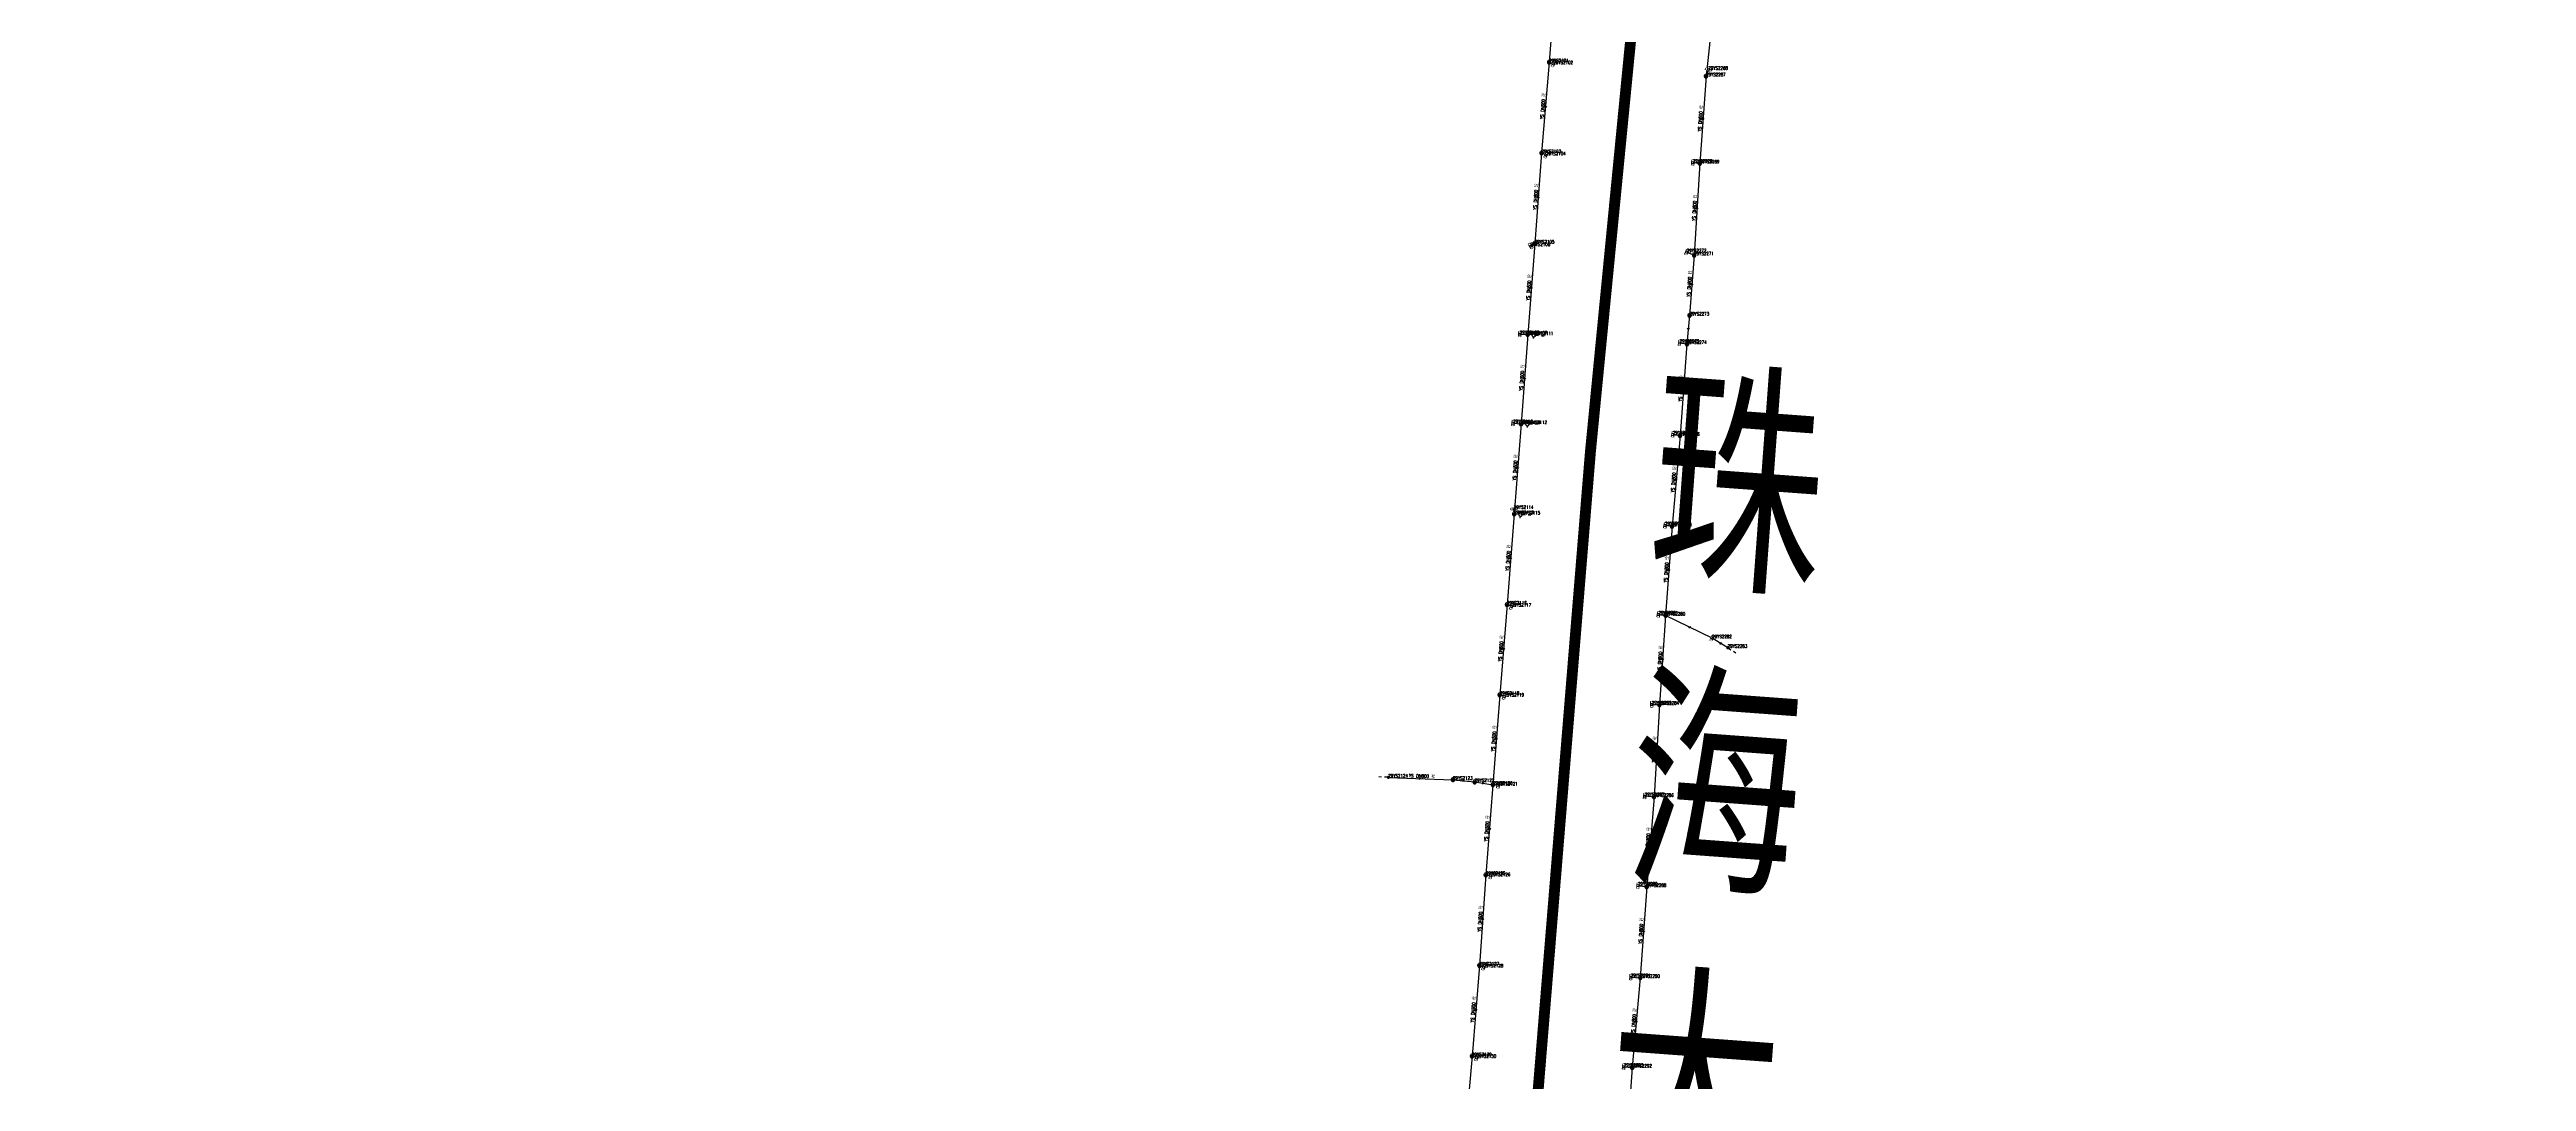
# Model space of a CAD drawing. Extents: x 78813 to 99477, y 2421021 to 2448125.
# Drawn here: x 83048 to 83732, y 2433437 to 2433722 of the extents above; entities that cross this region are included whole.
import ezdxf
from ezdxf.enums import TextEntityAlignment as Align

# ---------------------------------------------------------------- set-up
doc = ezdxf.new("R2010")
doc.units = 0
doc.set_wipeout_variables(frame=1)
doc.layers.get('0').update_dxf_attribs({"linetype": 'CONTINUOUS'})
doc.layers.add('DX_YS', color=42, linetype='CONTINUOUS')
doc.layers.add('道路', color=5, linetype='CONTINUOUS')
doc.layers.add('YSANNEXE', color=7, linetype='CONTINUOUS', true_color=0xcc9900)
doc.layers.add('YSLINE', color=7, linetype='CONTINUOUS', true_color=0xcc9900)
doc.layers.add('道路名称', color=7, linetype='CONTINUOUS', lineweight=0)
doc.styles.add('CcNameZT', font='txt.SHX', dxfattribs={"width": 0.8, "bigfont": 'HZTXT.SHX'})
doc.styles.get("Standard").update_dxf_attribs({"font": 'txt.shx', "bigfont": 'hztxt.shx'})
doc.styles.add('宋体0.7', font='', dxfattribs={"width": 0.7})
doc.styles.get('宋体0.7').set_extended_font_data('SimSun')

# ---------------------------------------------------------------- blocks, each defined once
blk = doc.blocks.new('PS雨水井')
blk.add_lwpolyline([(1, 0), (1, 0.1), (1, 0.1), (1, 0.2), (1, 0.3), (0.9, 0.3), (0.9, 0.4), (0.9, 0.5), (0.8, 0.5), (0.8, 0.6), (0.8, 0.6), (0.7, 0.7), (0.7, 0.7), (0.6, 0.8), (0.6, 0.8), (0.5, 0.9), (0.4, 0.9), (0.4, 0.9), (0.3, 1), (0.2, 1), (0.2, 1), (0.1, 1), (0, 1), (0, 1), (-0.1, 1), (-0.2, 1), (-0.2, 1), (-0.3, 1), (-0.4, 0.9), (-0.4, 0.9), (-0.5, 0.9), (-0.6, 0.8), (-0.6, 0.8), (-0.7, 0.7), (-0.7, 0.7), (-0.8, 0.6), (-0.8, 0.6), (-0.8, 0.5), (-0.9, 0.5), (-0.9, 0.4), (-0.9, 0.3), (-1, 0.3), (-1, 0.2), (-1, 0.1), (-1, 0.1), (-1, 0), (-1, -0.1), (-1, -0.1), (-1, -0.2), (-1, -0.3), (-0.9, -0.3), (-0.9, -0.4), (-0.9, -0.5), (-0.8, -0.5), (-0.8, -0.6), (-0.8, -0.6), (-0.7, -0.7), (-0.7, -0.7), (-0.6, -0.8), (-0.6, -0.8), (-0.5, -0.9), (-0.4, -0.9), (-0.4, -0.9), (-0.3, -1), (-0.2, -1), (-0.2, -1), (-0.1, -1), (0, -1), (0, -1), (0.1, -1), (0.2, -1), (0.2, -1), (0.3, -1), (0.4, -0.9), (0.4, -0.9), (0.5, -0.9), (0.6, -0.8), (0.6, -0.8), (0.7, -0.7), (0.7, -0.7), (0.8, -0.6), (0.8, -0.6), (0.8, -0.5), (0.9, -0.5), (0.9, -0.4), (0.9, -0.3), (1, -0.3), (1, -0.2), (1, -0.1), (1, 0)], close=True)
blk.add_wipeout([(1, 0), (1, 0.1), (1, 0.1), (1, 0.2), (1, 0.3), (0.9, 0.3), (0.9, 0.4), (0.9, 0.5), (0.8, 0.5), (0.8, 0.6), (0.8, 0.6), (0.7, 0.7), (0.7, 0.7), (0.6, 0.8), (0.6, 0.8), (0.5, 0.9), (0.4, 0.9), (0.4, 0.9), (0.3, 1), (0.2, 1), (0.2, 1), (0.1, 1), (0, 1), (0, 1), (-0.1, 1), (-0.2, 1), (-0.2, 1), (-0.3, 1), (-0.4, 0.9), (-0.4, 0.9), (-0.5, 0.9), (-0.6, 0.8), (-0.6, 0.8), (-0.7, 0.7), (-0.7, 0.7), (-0.8, 0.6), (-0.8, 0.6), (-0.8, 0.5), (-0.9, 0.5), (-0.9, 0.4), (-0.9, 0.3), (-1, 0.3), (-1, 0.2), (-1, 0.1), (-1, 0.1), (-1, 0), (-1, -0.1), (-1, -0.1), (-1, -0.2), (-1, -0.3), (-0.9, -0.3), (-0.9, -0.4), (-0.9, -0.5), (-0.8, -0.5), (-0.8, -0.6), (-0.8, -0.6), (-0.7, -0.7), (-0.7, -0.7), (-0.6, -0.8), (-0.6, -0.8), (-0.5, -0.9), (-0.4, -0.9), (-0.4, -0.9), (-0.3, -1), (-0.2, -1), (-0.2, -1), (-0.1, -1), (0, -1), (0, -1), (0.1, -1), (0.2, -1), (0.2, -1), (0.3, -1), (0.4, -0.9), (0.4, -0.9), (0.5, -0.9), (0.6, -0.8), (0.6, -0.8), (0.7, -0.7), (0.7, -0.7), (0.8, -0.6), (0.8, -0.6), (0.8, -0.5), (0.9, -0.5), (0.9, -0.4), (0.9, -0.3), (1, -0.3), (1, -0.2), (1, -0.1)])
for p, q in [((-1, 0), (0, 0)), ((-0.9, 0.5), (0, 0.5)), ((0, 1), (0, 0)), ((0, 0.5), (0.9, 0.5)), ((0, 0), (0, -1)), ((0, 0), (1, 0)), ((-0.9, -0.5), (0, -0.5)), ((0, -0.5), (0.9, -0.5))]:
    blk.add_line(p, q)
blk = doc.blocks.new('PS雨篦')
blk.add_lwpolyline([(-1.5, 0.5), (0, 0.5), (1.5, 0.5), (1.5, -0.5), (0, -0.5), (-1.5, -0.5)], close=True)
blk.add_wipeout([(-1.5, 0.5), (0, 0.5), (1.5, 0.5), (1.5, -0.5), (0, -0.5), (-1.5, -0.5)])
for p, q in [((-0.5, -0.5), (-0.5, 0.5)), ((0.5, -0.5), (0.5, 0.5))]:
    blk.add_line(p, q)
blk = doc.blocks.new('PS非普查')
blk.add_lwpolyline([(3.7, 0), (5.3, 0)])
blk.add_wipeout([(0.5, 0), (0.5, 0), (0.5, 0.1), (0.5, 0.1), (0.5, 0.1), (0.5, 0.2), (0.5, 0.2), (0.4, 0.2), (0.4, 0.3), (0.4, 0.3), (0.4, 0.3), (0.4, 0.3), (0.3, 0.4), (0.3, 0.4), (0.3, 0.4), (0.2, 0.4), (0.2, 0.4), (0.2, 0.5), (0.2, 0.5), (0.1, 0.5), (0.1, 0.5), (0.1, 0.5), (0, 0.5), (0, 0.5), (-0.1, 0.5), (-0.1, 0.5), (-0.1, 0.5), (-0.2, 0.5), (-0.2, 0.5), (-0.2, 0.4), (-0.3, 0.4), (-0.3, 0.4), (-0.3, 0.4), (-0.3, 0.4), (-0.4, 0.3), (-0.4, 0.3), (-0.4, 0.3), (-0.4, 0.3), (-0.4, 0.2), (-0.5, 0.2), (-0.5, 0.2), (-0.5, 0.1), (-0.5, 0.1), (-0.5, 0.1), (-0.5, 0), (-0.5, 0), (-0.5, 0), (-0.5, -0.1), (-0.5, -0.1), (-0.5, -0.1), (-0.5, -0.2), (-0.5, -0.2), (-0.4, -0.2), (-0.4, -0.3), (-0.4, -0.3), (-0.4, -0.3), (-0.4, -0.3), (-0.3, -0.4), (-0.3, -0.4), (-0.3, -0.4), (-0.3, -0.4), (-0.2, -0.4), (-0.2, -0.5), (-0.2, -0.5), (-0.1, -0.5), (-0.1, -0.5), (-0.1, -0.5), (0, -0.5), (0, -0.5), (0.1, -0.5), (0.1, -0.5), (0.1, -0.5), (0.2, -0.5), (0.2, -0.5), (0.2, -0.4), (0.2, -0.4), (0.3, -0.4), (0.3, -0.4), (0.3, -0.4), (0.4, -0.3), (0.4, -0.3), (0.4, -0.3), (0.4, -0.3), (0.4, -0.2), (0.5, -0.2), (0.5, -0.2), (0.5, -0.1), (0.5, -0.1), (0.5, -0.1)])
blk.add_line((0.5, 0), (2.1, 0))
blk.add_lwpolyline([(0.5, 0), (0.5, 0), (0.5, 0.1), (0.5, 0.1), (0.5, 0.1), (0.5, 0.2), (0.5, 0.2), (0.4, 0.2), (0.4, 0.3), (0.4, 0.3), (0.4, 0.3), (0.4, 0.3), (0.3, 0.4), (0.3, 0.4), (0.3, 0.4), (0.2, 0.4), (0.2, 0.4), (0.2, 0.5), (0.2, 0.5), (0.1, 0.5), (0.1, 0.5), (0.1, 0.5), (0, 0.5), (0, 0.5), (-0.1, 0.5), (-0.1, 0.5), (-0.1, 0.5), (-0.2, 0.5), (-0.2, 0.5), (-0.2, 0.4), (-0.3, 0.4), (-0.3, 0.4), (-0.3, 0.4), (-0.3, 0.4), (-0.4, 0.3), (-0.4, 0.3), (-0.4, 0.3), (-0.4, 0.3), (-0.4, 0.2), (-0.5, 0.2), (-0.5, 0.2), (-0.5, 0.1), (-0.5, 0.1), (-0.5, 0.1), (-0.5, 0), (-0.5, 0), (-0.5, 0), (-0.5, -0.1), (-0.5, -0.1), (-0.5, -0.1), (-0.5, -0.2), (-0.5, -0.2), (-0.4, -0.2), (-0.4, -0.3), (-0.4, -0.3), (-0.4, -0.3), (-0.4, -0.3), (-0.3, -0.4), (-0.3, -0.4), (-0.3, -0.4), (-0.3, -0.4), (-0.2, -0.4), (-0.2, -0.5), (-0.2, -0.5), (-0.1, -0.5), (-0.1, -0.5), (-0.1, -0.5), (0, -0.5), (0, -0.5), (0.1, -0.5), (0.1, -0.5), (0.1, -0.5), (0.2, -0.5), (0.2, -0.5), (0.2, -0.4), (0.2, -0.4), (0.3, -0.4), (0.3, -0.4), (0.3, -0.4), (0.4, -0.3), (0.4, -0.3), (0.4, -0.3), (0.4, -0.3), (0.4, -0.2), (0.5, -0.2), (0.5, -0.2), (0.5, -0.1), (0.5, -0.1), (0.5, -0.1), (0.5, 0)], close=True)
blk = doc.blocks.new('PS预留口')
blk.add_lwpolyline([(4.2, 0), (5.8, 0)])
blk.add_wipeout([(1, 0), (1, 0.1), (1, 0.1), (1, 0.2), (1, 0.3), (0.9, 0.3), (0.9, 0.4), (0.9, 0.5), (0.8, 0.5), (0.8, 0.6), (0.8, 0.6), (0.7, 0.7), (0.7, 0.7), (0.6, 0.8), (0.6, 0.8), (0.5, 0.9), (0.4, 0.9), (0.4, 0.9), (0.3, 1), (0.2, 1), (0.2, 1), (0.1, 1), (0, 1), (0, 1), (-0.1, 1), (-0.2, 1), (-0.2, 1), (-0.3, 1), (-0.4, 0.9), (-0.4, 0.9), (-0.5, 0.9), (-0.6, 0.8), (-0.6, 0.8), (-0.7, 0.7), (-0.7, 0.7), (-0.8, 0.6), (-0.8, 0.6), (-0.8, 0.5), (-0.9, 0.5), (-0.9, 0.4), (-0.9, 0.3), (-1, 0.3), (-1, 0.2), (-1, 0.1), (-1, 0.1), (-1, 0), (-1, -0.1), (-1, -0.1), (-1, -0.2), (-1, -0.3), (-0.9, -0.3), (-0.9, -0.4), (-0.9, -0.5), (-0.8, -0.5), (-0.8, -0.6), (-0.8, -0.6), (-0.7, -0.7), (-0.7, -0.7), (-0.6, -0.8), (-0.6, -0.8), (-0.5, -0.9), (-0.4, -0.9), (-0.4, -0.9), (-0.3, -1), (-0.2, -1), (-0.2, -1), (-0.1, -1), (0, -1), (0, -1), (0.1, -1), (0.2, -1), (0.2, -1), (0.3, -1), (0.4, -0.9), (0.4, -0.9), (0.5, -0.9), (0.6, -0.8), (0.6, -0.8), (0.7, -0.7), (0.7, -0.7), (0.8, -0.6), (0.8, -0.6), (0.8, -0.5), (0.9, -0.5), (0.9, -0.4), (0.9, -0.3), (1, -0.3), (1, -0.2), (1, -0.1)])
blk.add_line((1, 0), (2.6, 0))
blk.add_lwpolyline([(1, 0), (1, 0.1), (1, 0.1), (1, 0.2), (1, 0.3), (0.9, 0.3), (0.9, 0.4), (0.9, 0.5), (0.8, 0.5), (0.8, 0.6), (0.8, 0.6), (0.7, 0.7), (0.7, 0.7), (0.6, 0.8), (0.6, 0.8), (0.5, 0.9), (0.4, 0.9), (0.4, 0.9), (0.3, 1), (0.2, 1), (0.2, 1), (0.1, 1), (0, 1), (0, 1), (-0.1, 1), (-0.2, 1), (-0.2, 1), (-0.3, 1), (-0.4, 0.9), (-0.4, 0.9), (-0.5, 0.9), (-0.6, 0.8), (-0.6, 0.8), (-0.7, 0.7), (-0.7, 0.7), (-0.8, 0.6), (-0.8, 0.6), (-0.8, 0.5), (-0.9, 0.5), (-0.9, 0.4), (-0.9, 0.3), (-1, 0.3), (-1, 0.2), (-1, 0.1), (-1, 0.1), (-1, 0), (-1, -0.1), (-1, -0.1), (-1, -0.2), (-1, -0.3), (-0.9, -0.3), (-0.9, -0.4), (-0.9, -0.5), (-0.8, -0.5), (-0.8, -0.6), (-0.8, -0.6), (-0.7, -0.7), (-0.7, -0.7), (-0.6, -0.8), (-0.6, -0.8), (-0.5, -0.9), (-0.4, -0.9), (-0.4, -0.9), (-0.3, -1), (-0.2, -1), (-0.2, -1), (-0.1, -1), (0, -1), (0, -1), (0.1, -1), (0.2, -1), (0.2, -1), (0.3, -1), (0.4, -0.9), (0.4, -0.9), (0.5, -0.9), (0.6, -0.8), (0.6, -0.8), (0.7, -0.7), (0.7, -0.7), (0.8, -0.6), (0.8, -0.6), (0.8, -0.5), (0.9, -0.5), (0.9, -0.4), (0.9, -0.3), (1, -0.3), (1, -0.2), (1, -0.1), (1, 0)], close=True)
for points in [[(0, 1), (0, 2)], [(0, -2), (0, -1)]]:
    blk.add_lwpolyline(points)
blk = doc.blocks.new('LX')
for p, q in [((-0.866, 0.5), (0, 0)), ((0, 0), (-0.866, -0.5))]:
    blk.add_line(p, q)

msp = doc.modelspace()

# ---------------------------------------------------------------- linework, layer by layer
at = {"layer": 'YSLINE'}
for p, q in [((83464.04, 2433743.23), (83462.16, 2433718.32)), ((83508.14, 2433739.71), (83505.47, 2433714.45)), ((83462.16, 2433718.32), (83460.06, 2433693.23)), ((83463.31, 2433717.79), (83462.16, 2433718.32)), ((83505.47, 2433714.45), (83503.75, 2433690.39)), ((83506.11, 2433716.24), (83505.47, 2433714.45)), ((83460.06, 2433693.23), (83458.21, 2433668.26)), ((83461.3, 2433692.61), (83460.06, 2433693.23)), ((83501.83, 2433690.57), (83503.75, 2433690.39)), ((83503.75, 2433690.39), (83502.19, 2433665.01)), ((83458.21, 2433668.26), (83456.23, 2433643.11)), ((83457.04, 2433667.54), (83458.21, 2433668.26)), ((83500.16, 2433665.85), (83502.19, 2433665.01)), ((83502.19, 2433665.01), (83500.92, 2433648.38)), ((83500.92, 2433648.38), (83500.21, 2433640.5)), ((83454.05, 2433643.24), (83456.23, 2433643.11)), ((83456.23, 2433643.11), (83454.4, 2433618.4)), ((83457.92, 2433642.96), (83456.23, 2433643.11)), ((83498.2, 2433640.8), (83500.21, 2433640.5)), ((83500.21, 2433640.5), (83498.29, 2433615.18)), ((83452.22, 2433618.66), (83454.4, 2433618.4)), ((83454.4, 2433618.4), (83452.51, 2433593.54)), ((83456.15, 2433618.4), (83454.4, 2433618.4)), ((83498.29, 2433615.18), (83496.08, 2433590.14)), ((83496.33, 2433615.52), (83498.29, 2433615.18)), ((83452.51, 2433593.54), (83450.54, 2433568.51)), ((83452.43, 2433594.96), (83452.51, 2433593.54)), ((83454.25, 2433593.42), (83452.51, 2433593.54)), ((83494.19, 2433590.42), (83496.08, 2433590.14)), ((83496.08, 2433590.14), (83494.31, 2433565.52)), ((83450.54, 2433568.51), (83448.51, 2433543.57)), ((83451.79, 2433567.95), (83450.54, 2433568.51)), ((83492.36, 2433565.81), (83494.31, 2433565.52)), ((83494.31, 2433565.52), (83492.6, 2433540.87)), ((83507.16, 2433559.24), (83494.31, 2433565.52)), ((83511.45, 2433556.6), (83507.16, 2433559.24)), ((83448.51, 2433543.57), (83446.63, 2433518.76)), ((83449.8, 2433543.11), (83448.51, 2433543.57)), ((83490.49, 2433540.95), (83492.6, 2433540.87)), ((83492.6, 2433540.87), (83491.11, 2433515.44)), ((83417.75, 2433520.8), (83435.6, 2433520.15)), ((83435.6, 2433520.15), (83441.6, 2433519.53)), ((83441.6, 2433519.53), (83446.63, 2433518.76)), ((83446.63, 2433518.76), (83444.67, 2433493.85)), ((83448.08, 2433518.59), (83446.63, 2433518.76)), ((83488.56, 2433515.65), (83491.11, 2433515.44)), ((83491.11, 2433515.44), (83489.09, 2433490.56)), ((83444.67, 2433493.85), (83442.92, 2433468.85)), ((83446.02, 2433493.53), (83444.67, 2433493.85)), ((83486.68, 2433490.91), (83489.09, 2433490.56)), ((83489.09, 2433490.56), (83487.33, 2433465.47)), ((83442.92, 2433468.85), (83440.86, 2433443.81)), ((83444.07, 2433468.33), (83442.92, 2433468.85)), ((83484.73, 2433465.65), (83487.33, 2433465.47)), ((83487.33, 2433465.47), (83485.09, 2433440.67)), ((83440.86, 2433443.81), (83438.72, 2433418.94)), ((83442.15, 2433443.33), (83440.86, 2433443.81)), ((83482.75, 2433440.89), (83485.09, 2433440.67)), ((83485.09, 2433440.67), (83483.33, 2433415.54))]:
    msp.add_line(p, q, dxfattribs=at)

# ---------------------------------------------------------------- block references
at = {"layer": 'YSANNEXE', "yscale": 0.5, "zscale": 0.5}
for p, xscale, rotation in [((83461.11, 2433705.77), 0.499999999900838, 265.279459144631), ((83504.61, 2433702.42), 0.4999999998092598, 265.8524169390578), ((83459.14, 2433680.74), 0.4999999998092598, 265.8524169390578), ((83502.97, 2433677.7), 0.5000000002215315, 266.4253747366328), ((83457.22, 2433655.68), 0.499999999900838, 265.279459144631), ((83501.55, 2433656.7), 0.4999999998092598, 265.8524169390578), ((83455.31, 2433630.76), 0.4999999998092598, 265.8524169390578), ((83499.25, 2433627.84), 0.4999999998092598, 265.8524169390578), ((83453.45, 2433605.97), 0.4999999998092598, 265.8524169390578), ((83497.18, 2433602.66), 0.5000000000253718, 264.7065013509815), ((83451.52, 2433581.03), 0.499999999900838, 265.279459144631), ((83495.2, 2433577.83), 0.4999999998092598, 265.8524169390578), ((83500.74, 2433562.38), 0.4999999999033469, 154.1256469127254), ((83449.52, 2433556.04), 0.499999999900838, 265.279459144631), ((83493.46, 2433553.19), 0.4999999998092598, 265.8524169390578), ((83447.57, 2433531.17), 0.4999999998092598, 265.8524169390578), ((83491.86, 2433528.15), 0.5000000002215315, 266.4253747366328), ((83426.67, 2433520.48), 0.4999999999888142, 358.0986219831322), ((83445.65, 2433506.31), 0.499999999900838, 265.279459144631), ((83490.1, 2433503), 0.499999999900838, 265.279459144631), ((83443.8, 2433481.35), 0.4999999998092598, 265.8524169390578), ((83488.21, 2433478.01), 0.4999999998092598, 265.8524169390578), ((83441.89, 2433456.33), 0.499999999900838, 265.279459144631), ((83486.21, 2433453.07), 0.5000000000253718, 264.7065013509815)]:
    msp.add_blockref('LX', p, dxfattribs=dict(at, xscale=xscale, rotation=rotation))

# ---------------------------------------------------------------- texts
at = {"layer": 'DX_YS', "style": 'CcNameZT', "width": 0.8}
for s, rotation, p in [(' YS DN600 砼', 85.22993, (83460.86, 2433705.8, 2.56)), (' YS DN600 砼', 85.91624, (83504.36, 2433702.44, 2.77)), (' YS DN600 砼', 85.75803, (83458.89, 2433680.76, 2.52)), (' YS DN600 砼', 86.48017, (83502.72, 2433677.72, 2.62)), (' YS DN600 砼', 85.48512, (83456.97, 2433655.7, 2.48)), (' YS DN600 砼', 85.62975, (83501.31, 2433656.72, 2.71)), (' YS DN600 砼', 85.77463, (83455.06, 2433630.78, 2.39)), (' YS DN800 砼', 85.65582, (83499, 2433627.86, 2.53)), (' YS DN600 砼', 85.64922, (83453.2, 2433605.99, 2.44)), (' YS DN800 砼', 84.96877, (83496.94, 2433602.68, 2.37)), (' YS DN600 砼', 85.49398, (83451.27, 2433581.05, 2.28)), (' YS DN800 砼', 85.88527, (83494.95, 2433577.85, 2.33)), (' YS DN600 砼', 85.3588, (83449.27, 2433556.06, 2.23)), (' YS DN800 砼', 86.03415, (83493.21, 2433553.21, 2.38)), (' YS DN600 砼', 85.66664, (83447.32, 2433531.18, 2.24)), (' YS DN800 砼', 86.65163, (83491.61, 2433528.17, 2.3)), (' YS DN800 砼', 357.88852, (83426.68, 2433520.72, 2.09)), (' YS DN600 砼', 85.50033, (83445.4, 2433506.33, 2.15)), (' YS DN800 砼', 85.33683, (83489.85, 2433503.02, 2.26)), (' YS DN600 砼', 86.00347, (83443.55, 2433481.37, 2.17)), (' YS DN800 砼', 86.00592, (83487.96, 2433478.03, 2.27)), (' YS DN600 砼', 85.28314, (83441.64, 2433456.35, 2.15)), (' YS DN800 砼', 84.82328, (83485.96, 2433453.09, 2.17))]:
    msp.add_text(s, height=0.9, rotation=rotation, dxfattribs=at).set_placement(p, align=Align.CENTER)
at = {"layer": '道路名称', "style": '宋体0.7', "width": 0.7}
msp.add_text('春  生  路', height=50, rotation=39.96108, dxfattribs=at).set_placement((82899.61, 2433656.01))

# ---------------------------------------------------------------- next in the draw order: block references
at = {"layer": 'DX_YS', "xscale": 0.5, "yscale": 0.5, "zscale": 0.5}
for p in [(83462.16, 2433718.32, 2.56), (83505.47, 2433714.45, 2.77), (83460.06, 2433693.23, 2.52), (83503.75, 2433690.39, 2.62), (83458.21, 2433668.26, 2.48), (83502.19, 2433665.01, 2.71), (83500.92, 2433648.38, 2.65), (83456.23, 2433643.11, 2.39), (83500.21, 2433640.5, 2.53), (83454.4, 2433618.4, 2.44), (83498.29, 2433615.18, 2.37), (83452.51, 2433593.54, 2.28), (83496.08, 2433590.14, 2.33), (83450.54, 2433568.51, 2.23), (83494.31, 2433565.52, 2.38), (83448.51, 2433543.57, 2.24), (83492.6, 2433540.87, 2.3), (83435.6, 2433520.15, 1.7), (83441.6, 2433519.53, 2.35), (83446.63, 2433518.76, 2.15), (83491.11, 2433515.44, 2.26), (83444.67, 2433493.85, 2.17), (83489.09, 2433490.56, 2.27), (83442.92, 2433468.85, 2.15), (83487.33, 2433465.47, 2.17), (83440.86, 2433443.81, 2.18), (83485.09, 2433440.67, 2.18)]:
    msp.add_blockref('PS雨水井', p, dxfattribs=at)
at = {"layer": 'DX_YS', "yscale": 0.5, "zscale": 0.5}
for p, xscale, rotation in [((83511.45, 2433556.6, 2.85), 0.5000000000611141, 328.3247370595371), ((83417.75, 2433520.8, 2.09), 0.5000000000027635, 177.8885216198057)]:
    msp.add_blockref('PS非普查', p, dxfattribs=dict(at, xscale=xscale, rotation=rotation))

# ---------------------------------------------------------------- next in the draw order: block references
for name, p, xscale, rotation in [('PS雨篦', (83463.31, 2433717.79, 3.19), 0.5000000001906875, 65.24686484996589), ('PS雨篦', (83506.11, 2433716.24, 3.2), 0.4999999999221219, 160.3319435121652), ('PS雨篦', (83461.3, 2433692.61, 3.03), 0.499999999846409, 63.67591961785901), ('PS雨篦', (83501.83, 2433690.57, 3.05), 0.4999999999321574, 264.5201983655394), ('PS雨篦', (83457.04, 2433667.54, 2.8), 0.499999999926449, 301.708745938395), ('PS雨篦', (83500.16, 2433665.85, 2.96), 0.5000000001044382, 247.5546272208229), ('PS预留口', (83457.92, 2433642.96, 3.07), 0.4999999999782423, 355.0039734796312), ('PS雨篦', (83498.2, 2433640.8, 3.08), 0.4999999998778799, 261.3159666960905), ('PS雨篦', (83496.33, 2433615.52, 3.03), 0.4999999999579049, 260.3285873883725), ('PS预留口', (83454.25, 2433593.42, 2.92), 0.5000000000166819, 356.1236958133072), ('PS雨篦', (83494.19, 2433590.42, 2.98), 0.5000000001833255, 261.6236300693528), ('PS雨篦', (83451.79, 2433567.95, 2.84), 0.4999999998941355, 65.85184263325432), ('PS雨篦', (83492.36, 2433565.81, 3.04), 0.5000000001273713, 261.6155431401432), ('PS雨篦', (83507.16, 2433559.24, 2.71), 0.4999999999592902, 63.97777430313548), ('PS雨篦', (83449.8, 2433543.11, 2.75), 0.4999999998504974, 70.29846921916399), ('PS雨篦', (83490.49, 2433540.95, 3.1), 0.4999999997795483, 267.6693237384766), ('PS雨篦', (83448.08, 2433518.59, 2.84), 0.4999999998222991, 83.25568091503764), ('PS雨篦', (83488.56, 2433515.65, 2.95), 0.4999999998293212, 265.0932631804333), ('PS雨篦', (83446.02, 2433493.53, 2.87), 0.4999999999567593, 76.58271456773835), ('PS雨篦', (83486.68, 2433490.91, 2.92), 0.4999999997999212, 261.8132054886059), ('PS雨篦', (83444.07, 2433468.33, 2.78), 0.4999999997988424, 65.65397374721012), ('PS雨篦', (83484.73, 2433465.65, 2.83), 0.5000000001223538, 265.9519706523541), ('PS雨篦', (83442.15, 2433443.33, 2.76), 0.499999999895741, 69.47795531276573), ('PS雨篦', (83482.75, 2433440.89, 2.9), 0.5000000000471173, 264.5446148206524)]:
    msp.add_blockref(name, p, dxfattribs=dict(at, xscale=xscale, rotation=rotation))
at = {"layer": 'DX_YS', "xscale": 0.5, "yscale": 0.5, "zscale": 0.5}
msp.add_blockref('PS预留口', (83456.15, 2433618.4, 3.05), dxfattribs=at)
at = {"layer": 'YSANNEXE', "yscale": 0.5, "zscale": 0.5}
for p, xscale, rotation in [((83438.6, 2433519.84), 0.4999999999913706, 354.0879173971848), ((83444.11, 2433519.14), 0.5000000000290076, 351.2231283946953)]:
    msp.add_blockref('LX', p, dxfattribs=dict(at, xscale=xscale, rotation=rotation))

# ---------------------------------------------------------------- next in the draw order: texts
at = {"layer": 'DX_YS', "width": 0.8}
for s, p in [('29YS2273', (83500.92, 2433648.38, 2.65)), ('29YS2283', (83511.45, 2433556.6, 2.85)), ('29YS2124', (83417.75, 2433520.8, 2.09)), ('29YS2123', (83435.6, 2433520.15, 1.7))]:
    msp.add_text(s, height=0.9, dxfattribs=at).set_placement(p)

# ---------------------------------------------------------------- next in the draw order: block references
at = {"layer": 'DX_YS', "yscale": 0.5, "zscale": 0.5}
for p, xscale, rotation in [((83454.05, 2433643.24, 2.75), 0.5000000000705418, 266.6104082157914), ((83452.22, 2433618.66, 2.89), 0.5000000000426841, 263.2703218155065), ((83452.43, 2433594.96, 2.98), 0.5000000000052137, 182.9428965785283)]:
    msp.add_blockref('PS雨篦', p, dxfattribs=dict(at, xscale=xscale, rotation=rotation))
at = {"layer": 'YSANNEXE', "yscale": 0.5, "zscale": 0.5}
for p, xscale, rotation in [((83500.56, 2433644.44), 0.5000000000253718, 264.7065013509815), ((83509.31, 2433557.92), 0.499999999923483, 148.396068952295)]:
    msp.add_blockref('LX', p, dxfattribs=dict(at, xscale=xscale, rotation=rotation))

# ---------------------------------------------------------------- next in the draw order: texts
at = {"layer": 'DX_YS', "width": 0.8}
for s, p in [('29YS2101', (83462.16, 2433718.32, 2.56)), ('29YS2102', (83463.31, 2433717.79, 3.19)), ('29YS2267', (83505.47, 2433714.45, 2.77)), ('29YS2268', (83506.11, 2433716.24, 3.2)), ('29YS2103', (83460.06, 2433693.23, 2.52)), ('29YS2104', (83461.3, 2433692.61, 3.03)), ('29YS2270', (83501.83, 2433690.57, 3.05)), ('29YS2269', (83503.75, 2433690.39, 2.62)), ('29YS2106', (83457.04, 2433667.54, 2.8)), ('29YS2105', (83458.21, 2433668.26, 2.48)), ('29YS2272', (83500.16, 2433665.85, 2.96)), ('29YS2271', (83502.19, 2433665.01, 2.71)), ('29YS2111', (83457.92, 2433642.96, 3.07)), ('29YS2275', (83498.2, 2433640.8, 3.08)), ('29YS2274', (83500.21, 2433640.5, 2.53)), ('29YS2112', (83456.15, 2433618.4, 3.05)), ('29YS2277', (83496.33, 2433615.52, 3.03)), ('29YS2276', (83498.29, 2433615.18, 2.37)), ('29YS2279', (83494.19, 2433590.42, 2.98)), ('29YS2278', (83496.08, 2433590.14, 2.33)), ('29YS2116', (83450.54, 2433568.51, 2.23)), ('29YS2117', (83451.79, 2433567.95, 2.84)), ('29YS2281', (83492.36, 2433565.81, 3.04)), ('29YS2280', (83494.31, 2433565.52, 2.38)), ('29YS2282', (83507.16, 2433559.24, 2.71)), ('29YS2118', (83448.51, 2433543.57, 2.24)), ('29YS2119', (83449.8, 2433543.11, 2.75)), ('29YS2285', (83490.49, 2433540.95, 3.1)), ('29YS2284', (83492.6, 2433540.87, 2.3)), ('29YS2122', (83441.6, 2433519.53, 2.35)), ('29YS2120', (83446.63, 2433518.76, 2.15)), ('29YS2121', (83448.08, 2433518.59, 2.84)), ('29YS2287', (83488.56, 2433515.65, 2.95)), ('29YS2286', (83491.11, 2433515.44, 2.26)), ('29YS2125', (83444.67, 2433493.85, 2.17)), ('29YS2126', (83446.02, 2433493.53, 2.87)), ('29YS2289', (83486.68, 2433490.91, 2.92)), ('29YS2288', (83489.09, 2433490.56, 2.27)), ('29YS2127', (83442.92, 2433468.85, 2.15)), ('29YS2128', (83444.07, 2433468.33, 2.78)), ('29YS2291', (83484.73, 2433465.65, 2.83)), ('29YS2290', (83487.33, 2433465.47, 2.17)), ('29YS2129', (83440.86, 2433443.81, 2.18)), ('29YS2130', (83442.15, 2433443.33, 2.76)), ('29YS2293', (83482.75, 2433440.89, 2.9)), ('29YS2292', (83485.09, 2433440.67, 2.18))]:
    msp.add_text(s, height=0.9, dxfattribs=at).set_placement(p)
at = {"layer": '道路名称', "insert": (83492.33, 2433629.19), "char_height": 50, "width": 56.6145, "attachment_point": 1, "rotation": 355.78605, "style": '宋体0.7'}
msp.add_mtext('{\\C7;珠海大道}', dxfattribs=at)

# ---------------------------------------------------------------- next in the draw order: linework, layer by layer
at = {"layer": '道路', "const_width": 3, "flags": 128}
msp.add_lwpolyline([(83418.46, 2432865.07), (83441.04, 2433213.59), (83473.57, 2433610.88), (83496.48, 2433845.36), (83522.69, 2434043.71), (83551.59, 2434225.41), (83632.54, 2434592.44), (83704.48, 2434885.07), (83814.73, 2435350.43), (83853.16, 2435485.68), (83922.04, 2435775.53), (84014.38, 2436152.15), (84026.75, 2436212.72), (84117.9, 2436534.7), (84191.62, 2436733.72), (84286.43, 2436958.63), (84364.79, 2437129.17), (84510.06, 2437396.11), (84629.95, 2437590.16), (84907.59, 2437968.04), (85036.71, 2438125.29), (85280.2, 2438417.61)], dxfattribs=at)

# ---------------------------------------------------------------- next in the draw order: texts
at = {"layer": 'DX_YS', "width": 0.8}
for s, p in [('29YS2108', (83454.05, 2433643.24, 2.75)), ('29YS2107', (83456.23, 2433643.11, 2.39)), ('29YS2110', (83452.22, 2433618.66, 2.89)), ('29YS2109', (83454.4, 2433618.4, 2.44)), ('29YS2114', (83452.43, 2433594.96, 2.98)), ('29YS2113', (83452.51, 2433593.54, 2.28)), ('29YS2115', (83454.25, 2433593.42, 2.92))]:
    msp.add_text(s, height=0.9, dxfattribs=at).set_placement(p)

doc.saveas('drawing.dxf')
